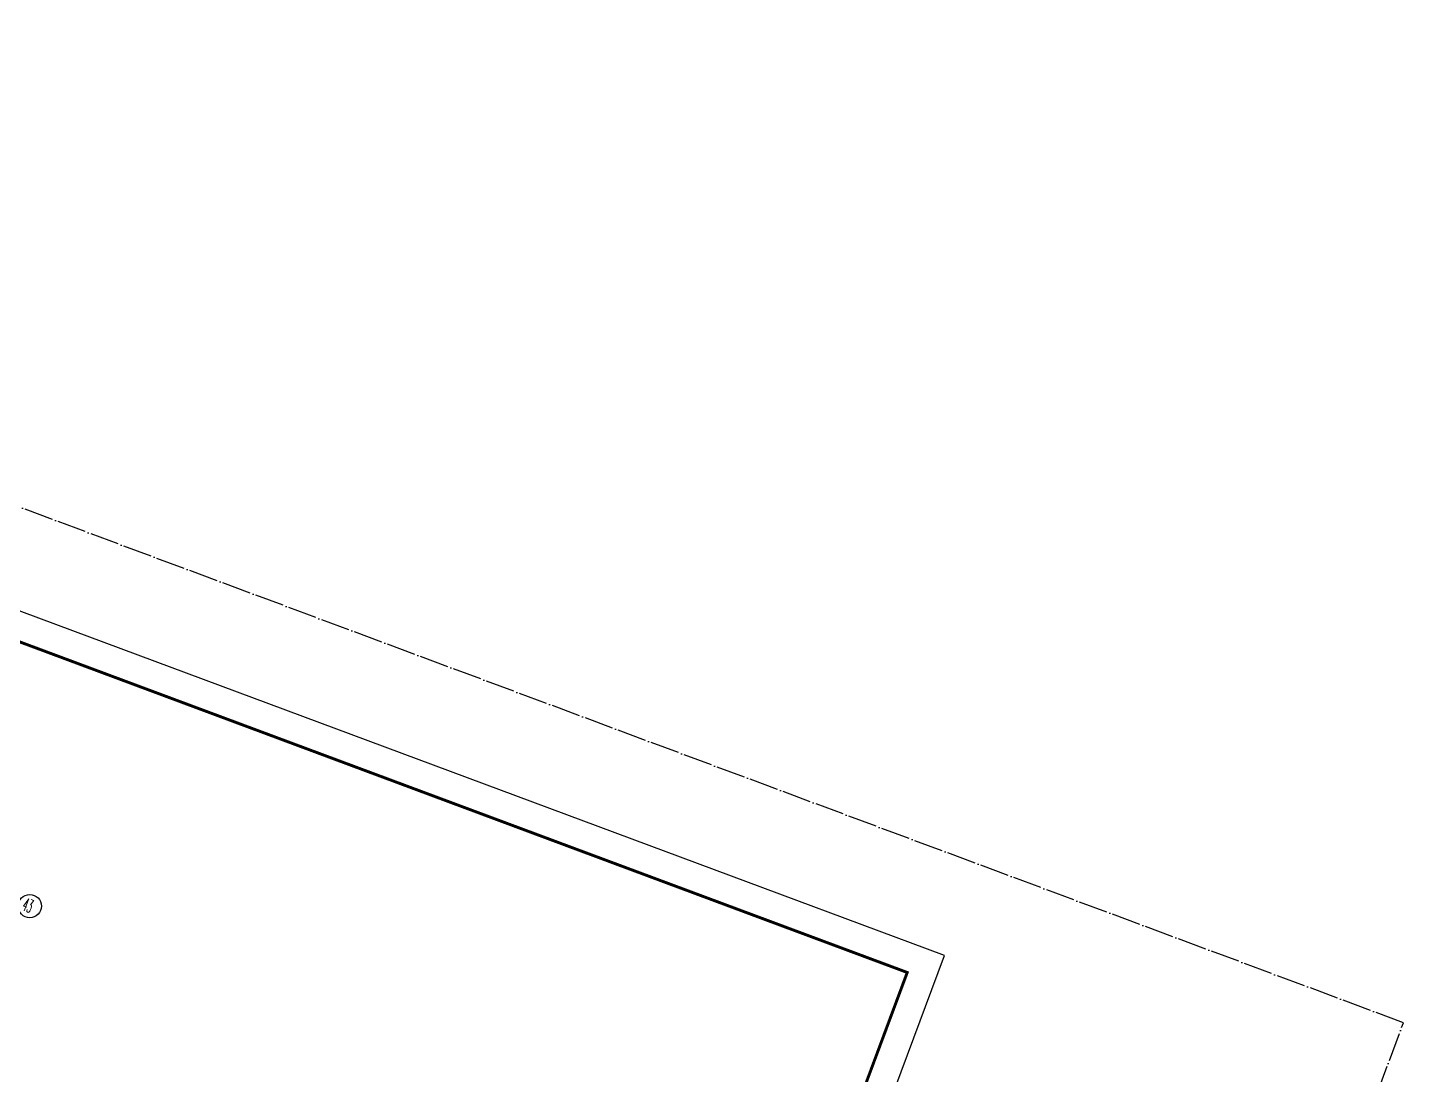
# Model space of a CAD drawing. Header units: millimetres. Extents: x 600121811 to 600690586, y 3472921280 to 3473279938.
# Drawn here: x 600595900 to 600690586, y 3473088138 to 3473160192 of the extents above; entities that cross this region are included whole.
import ezdxf
from ezdxf.enums import TextEntityAlignment as Align

# ---------------------------------------------------------------- set-up
doc = ezdxf.new("R2010")
doc.units = ezdxf.units.MM
doc.header["$LTSCALE"] = 1000
doc.linetypes.add('AX-MALL-GIRD-200$0$DOTE', pattern=[2.4200000000000004, 2, -0.2, 0.02, -0.2])
doc.layers.get('0').update_dxf_attribs({"linetype": 'CONTINUOUS'})
for name, color, linetype in [('AX-MALL-GIRD-200$0$A-Grid', 222, 'AX-MALL-GIRD-200$0$DOTE'), ('AX-MALL-GIRD-200$0$A-Grid-Iden', 11, 'CONTINUOUS'), ('AX-MALL-GJ-200$0$A-Anno-Note', 241, 'CONTINUOUS'), ('AX-MALL-GJ-200$0$X-Tlbk', 4, 'CONTINUOUS'), ('AX-MALL-WALL-GJ$0$A-SEE', 254, 'CONTINUOUS'), ('AXIS_TEXT', 7, 'CONTINUOUS')]:
    doc.layers.add(name, color=color, linetype=linetype)
doc.styles.add('AX-MALL-GIRD-200$0$_TCH_AXIS', font='ROMAND.shx', dxfattribs={"width": 0.7, "height": 5, "bigfont": 'zy_cn.shx'})
doc.styles.add('COMPLEX', font='COMPLEX')

# ---------------------------------------------------------------- blocks, each defined once
blk = doc.blocks.new('_AXISO')
blk.add_circle((0, 0), 0.5)
at = {"layer": 'AXIS_TEXT', "style": 'COMPLEX', "width": 1.041666666666667}
blk.add_attdef('A', text='', height=0.56, dxfattribs=at).set_placement((-0.25, -0.28), (0.25, -0.28), align=Align.FIT)
blk = doc.blocks.new('AX-MALL-GIRD-200')
at = {"layer": 'AX-MALL-GIRD-200$0$A-Grid'}
blk.add_lwpolyline([(600121810.723207, 3473109514.681516), (600627098.0007555, 3472921280.343968), (600690585.7046146, 3473091703.708048), (600185298.4270658, 3473279938.045597)], close=True, dxfattribs=at)
at = {"layer": 'AX-MALL-GIRD-200$0$A-Grid-Iden'}
ref = blk.add_blockref('_AXISO', (600596056.9836563, 3473099727.539631), dxfattribs=dict(at, xscale=1600, yscale=1600, zscale=1600))
ref.add_attrib('A', '43', dxfattribs={"height": 905.0966799187808, "rotation": 339.5681612714663, "style": 'AX-MALL-GIRD-200$0$_TCH_AXIS', "width": 0.5250000000141949}).set_placement((600595474.9245896, 3473099461.443328), (600596068.6333488, 3473099240.269393), align=Align.FIT)
blk = doc.blocks.new('AX-MALL-WALL-GJ')
at = {"layer": 'AX-MALL-WALL-GJ$0$A-SEE'}
blk.add_blockref('AX-MALL-GIRD-200', (0, 0), dxfattribs=at)

msp = doc.modelspace()

# ---------------------------------------------------------------- linework, layer by layer
at = {"layer": 'AX-MALL-GJ-200$0$X-Tlbk'}
msp.add_lwpolyline([(600182351.082474, 3473094412.30627), (600600292.395933, 3472938716.903187), (600659009.8102113, 3473096335.129382), (600241068.4967675, 3473252030.532465)], close=True, dxfattribs=at)
at = {"layer": 'AX-MALL-GJ-200$0$X-Tlbk', "const_width": 200}
msp.add_lwpolyline([(600187734.7088932, 3473094541.018305), (600599116.4053324, 3472941289.265247), (600656437.4482882, 3473095159.138904), (600245055.7518641, 3473248410.891962)], close=True, dxfattribs=at)

# ---------------------------------------------------------------- block references
at = {"layer": 'AX-MALL-GJ-200$0$A-Anno-Note'}
msp.add_blockref('AX-MALL-WALL-GJ', (0, 0), dxfattribs=at)

doc.saveas('drawing.dxf')
